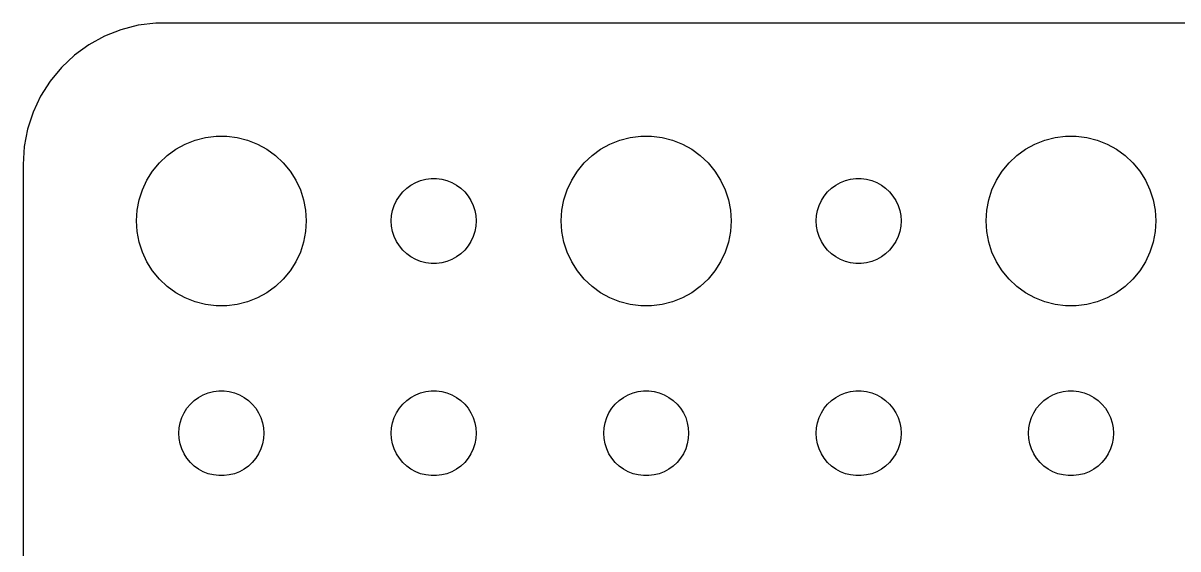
# Model space of a CAD drawing. Header units: metres. Extents: x -82 to 82, y -82 to 82.
# Drawn here: x -82 to -41.23, y 63.42 to 81.99 of the extents above; entities that cross this region are included whole.
import ezdxf

# ---------------------------------------------------------------- set-up
doc = ezdxf.new("R2010")
doc.units = ezdxf.units.M

msp = doc.modelspace()

# ---------------------------------------------------------------- linework, layer by layer
for p, q in [((-77.3139, 81.9901), (-77.9369, 81.9114)), ((77.3139, 81.9901), (-77.3139, 81.9901)), ((-78.5451, 81.7553), (-79.1289, 81.5241)), ((-77.9369, 81.9114), (-78.5451, 81.7553)), ((-79.6791, 81.2216), (-80.1871, 80.8526)), ((-79.1289, 81.5241), (-79.6791, 81.2216)), ((-80.1871, 80.8526), (-80.6448, 80.4227)), ((-80.6448, 80.4227), (-81.0451, 79.9389)), ((-81.0451, 79.9389), (-81.3815, 79.4088)), ((-81.3815, 79.4088), (-81.6489, 78.8406)), ((-81.6489, 78.8406), (-81.8429, 78.2434)), ((-81.8429, 78.2434), (-81.9606, 77.6267)), ((-75.927, 77.8532), (-75.5621, 77.9469)), ((-75.5621, 77.9469), (-75.1884, 77.9941)), ((-75.1884, 77.9941), (-74.8116, 77.9941)), ((-74.8116, 77.9941), (-74.4379, 77.9469)), ((-74.4379, 77.9469), (-74.073, 77.8532)), ((-60.927, 77.8532), (-60.5621, 77.9469)), ((-60.5621, 77.9469), (-60.1884, 77.9941)), ((-60.1884, 77.9941), (-59.8116, 77.9941)), ((-59.8116, 77.9941), (-59.4379, 77.9469)), ((-59.4379, 77.9469), (-59.0729, 77.8532)), ((-45.927, 77.8532), (-45.5621, 77.9469)), ((-45.5621, 77.9469), (-45.1884, 77.9941)), ((-45.1884, 77.9941), (-44.8116, 77.9941)), ((-44.8116, 77.9941), (-44.4379, 77.9469)), ((-44.4379, 77.9469), (-44.0729, 77.8532)), ((-81.9606, 77.6267), (-82, 77)), ((-76.9123, 77.3115), (-76.6075, 77.533)), ((-76.6075, 77.533), (-76.2773, 77.7145)), ((-76.2773, 77.7145), (-75.927, 77.8532)), ((-74.073, 77.8532), (-73.7227, 77.7145)), ((-73.7227, 77.7145), (-73.3925, 77.533)), ((-73.3925, 77.533), (-73.0877, 77.3115)), ((-61.9123, 77.3115), (-61.6075, 77.533)), ((-61.6075, 77.533), (-61.2773, 77.7145)), ((-61.2773, 77.7145), (-60.927, 77.8532)), ((-59.0729, 77.8532), (-58.7227, 77.7145)), ((-58.7227, 77.7145), (-58.3925, 77.533)), ((-58.3925, 77.533), (-58.0877, 77.3115)), ((-46.9123, 77.3115), (-46.6075, 77.533)), ((-46.6075, 77.533), (-46.2773, 77.7145)), ((-46.2773, 77.7145), (-45.927, 77.8532)), ((-44.0729, 77.8532), (-43.7227, 77.7145)), ((-43.7227, 77.7145), (-43.3925, 77.533)), ((-43.3925, 77.533), (-43.0877, 77.3115)), ((-77.1869, 77.0536), (-76.9123, 77.3115)), ((-73.0877, 77.3115), (-72.8131, 77.0536)), ((-62.1869, 77.0536), (-61.9123, 77.3115)), ((-58.0877, 77.3115), (-57.8131, 77.0536)), ((-47.1869, 77.0536), (-46.9123, 77.3115)), ((-43.0877, 77.3115), (-42.8131, 77.0536)), ((-82, 77), (-82, -77)), ((-77.6289, 76.4453), (-77.427, 76.7634)), ((-77.427, 76.7634), (-77.1869, 77.0536)), ((-72.8131, 77.0536), (-72.573, 76.7634)), ((-72.573, 76.7634), (-72.3711, 76.4453)), ((-62.6289, 76.4453), (-62.427, 76.7634)), ((-62.427, 76.7634), (-62.1869, 77.0536)), ((-57.8131, 77.0536), (-57.5729, 76.7634)), ((-57.5729, 76.7634), (-57.3711, 76.4453)), ((-47.6289, 76.4453), (-47.427, 76.7634)), ((-47.427, 76.7634), (-47.1869, 77.0536)), ((-42.8131, 77.0536), (-42.5729, 76.7634)), ((-42.5729, 76.7634), (-42.3711, 76.4453)), ((-77.7893, 76.1044), (-77.6289, 76.4453)), ((-72.3711, 76.4453), (-72.2107, 76.1044)), ((-68.4561, 76.1558), (-68.3037, 76.2665)), ((-68.3037, 76.2665), (-68.1387, 76.3572)), ((-68.1387, 76.3572), (-67.9635, 76.4266)), ((-67.9635, 76.4266), (-67.7811, 76.4734)), ((-67.7811, 76.4734), (-67.5942, 76.497)), ((-67.5942, 76.497), (-67.4058, 76.497)), ((-67.4058, 76.497), (-67.2189, 76.4734)), ((-67.2189, 76.4734), (-67.0365, 76.4266)), ((-67.0365, 76.4266), (-66.8613, 76.3572)), ((-66.8613, 76.3572), (-66.6963, 76.2665)), ((-66.6963, 76.2665), (-66.5439, 76.1558)), ((-62.7893, 76.1044), (-62.6289, 76.4453)), ((-57.3711, 76.4453), (-57.2107, 76.1044)), ((-53.4561, 76.1558), (-53.3037, 76.2665)), ((-53.3037, 76.2665), (-53.1387, 76.3572)), ((-53.1387, 76.3572), (-52.9635, 76.4266)), ((-52.9635, 76.4266), (-52.7811, 76.4734)), ((-52.7811, 76.4734), (-52.5942, 76.497)), ((-52.5942, 76.497), (-52.4058, 76.497)), ((-52.4058, 76.497), (-52.2189, 76.4734)), ((-52.2189, 76.4734), (-52.0365, 76.4266)), ((-52.0365, 76.4266), (-51.8613, 76.3572)), ((-51.8613, 76.3572), (-51.6963, 76.2665)), ((-51.6963, 76.2665), (-51.5439, 76.1558)), ((-47.7893, 76.1044), (-47.6289, 76.4453)), ((-42.3711, 76.4453), (-42.2107, 76.1044)), ((-77.9057, 75.7461), (-77.7893, 76.1044)), ((-72.2107, 76.1044), (-72.0943, 75.7461)), ((-68.8145, 75.7226), (-68.7135, 75.8817)), ((-68.7135, 75.8817), (-68.5934, 76.0268)), ((-68.5934, 76.0268), (-68.4561, 76.1558)), ((-66.5439, 76.1558), (-66.4065, 76.0268)), ((-66.4065, 76.0268), (-66.2865, 75.8817)), ((-66.2865, 75.8817), (-66.1855, 75.7226)), ((-62.9057, 75.7461), (-62.7893, 76.1044)), ((-57.2107, 76.1044), (-57.0942, 75.7461)), ((-53.8145, 75.7226), (-53.7135, 75.8817)), ((-53.7135, 75.8817), (-53.5934, 76.0268)), ((-53.5934, 76.0268), (-53.4561, 76.1558)), ((-51.5439, 76.1558), (-51.4065, 76.0268)), ((-51.4065, 76.0268), (-51.2865, 75.8817)), ((-51.2865, 75.8817), (-51.1855, 75.7226)), ((-47.9057, 75.7461), (-47.7893, 76.1044)), ((-42.2107, 76.1044), (-42.0942, 75.7461)), ((-77.9763, 75.376), (-77.9057, 75.7461)), ((-72.0943, 75.7461), (-72.0237, 75.376)), ((-68.9529, 75.373), (-68.8947, 75.5522)), ((-68.8947, 75.5522), (-68.8145, 75.7226)), ((-66.1855, 75.7226), (-66.1053, 75.5522)), ((-66.1053, 75.5522), (-66.0471, 75.373)), ((-62.9763, 75.376), (-62.9057, 75.7461)), ((-57.0942, 75.7461), (-57.0237, 75.376)), ((-53.9529, 75.373), (-53.8947, 75.5522)), ((-53.8947, 75.5522), (-53.8145, 75.7226)), ((-51.1855, 75.7226), (-51.1053, 75.5522)), ((-51.1053, 75.5522), (-51.0471, 75.373)), ((-47.9763, 75.376), (-47.9057, 75.7461)), ((-42.0942, 75.7461), (-42.0237, 75.376)), ((-78, 75), (-77.9763, 75.376)), ((-72.0237, 75.376), (-72, 75)), ((-69, 75), (-68.9882, 75.188)), ((-68.9882, 75.188), (-68.9529, 75.373)), ((-66.0471, 75.373), (-66.0118, 75.188)), ((-66.0118, 75.188), (-66, 75)), ((-63, 75), (-62.9763, 75.376)), ((-57.0237, 75.376), (-57, 75)), ((-54, 75), (-53.9882, 75.188)), ((-53.9882, 75.188), (-53.9529, 75.373)), ((-51.0471, 75.373), (-51.0118, 75.188)), ((-51.0118, 75.188), (-51, 75)), ((-48, 75), (-47.9763, 75.376)), ((-42.0237, 75.376), (-42, 75)), ((-77.9763, 74.624), (-78, 75)), ((-77.9057, 74.2539), (-77.9763, 74.624)), ((-72.0237, 74.624), (-72.0943, 74.2539)), ((-72, 75), (-72.0237, 74.624)), ((-68.9882, 74.812), (-69, 75)), ((-68.9529, 74.627), (-68.9882, 74.812)), ((-68.8947, 74.4478), (-68.9529, 74.627)), ((-66.0471, 74.627), (-66.1053, 74.4478)), ((-66.0118, 74.812), (-66.0471, 74.627)), ((-66, 75), (-66.0118, 74.812)), ((-62.9763, 74.624), (-63, 75)), ((-62.9057, 74.2539), (-62.9763, 74.624)), ((-57.0237, 74.624), (-57.0942, 74.2539)), ((-57, 75), (-57.0237, 74.624)), ((-53.9882, 74.812), (-54, 75)), ((-53.9529, 74.627), (-53.9882, 74.812)), ((-53.8947, 74.4478), (-53.9529, 74.627)), ((-51.0471, 74.627), (-51.1053, 74.4478)), ((-51.0118, 74.812), (-51.0471, 74.627)), ((-51, 75), (-51.0118, 74.812)), ((-47.9763, 74.624), (-48, 75)), ((-47.9057, 74.2539), (-47.9763, 74.624)), ((-42.0237, 74.624), (-42.0942, 74.2539)), ((-42, 75), (-42.0237, 74.624)), ((-77.7893, 73.8956), (-77.9057, 74.2539)), ((-72.0943, 74.2539), (-72.2107, 73.8956)), ((-68.8145, 74.2774), (-68.8947, 74.4478)), ((-68.7135, 74.1183), (-68.8145, 74.2774)), ((-66.1855, 74.2774), (-66.2865, 74.1183)), ((-66.1053, 74.4478), (-66.1855, 74.2774)), ((-62.7893, 73.8956), (-62.9057, 74.2539)), ((-57.0942, 74.2539), (-57.2107, 73.8956)), ((-53.8145, 74.2774), (-53.8947, 74.4478)), ((-53.7135, 74.1183), (-53.8145, 74.2774)), ((-51.1855, 74.2774), (-51.2865, 74.1183)), ((-51.1053, 74.4478), (-51.1855, 74.2774)), ((-47.7893, 73.8956), (-47.9057, 74.2539)), ((-42.0942, 74.2539), (-42.2107, 73.8956)), ((-77.6289, 73.5547), (-77.7893, 73.8956)), ((-72.2107, 73.8956), (-72.3711, 73.5547)), ((-68.5934, 73.9732), (-68.7135, 74.1183)), ((-68.4561, 73.8442), (-68.5934, 73.9732)), ((-68.3037, 73.7335), (-68.4561, 73.8442)), ((-66.5439, 73.8442), (-66.6963, 73.7335)), ((-66.4065, 73.9732), (-66.5439, 73.8442)), ((-66.2865, 74.1183), (-66.4065, 73.9732)), ((-62.6289, 73.5547), (-62.7893, 73.8956)), ((-57.2107, 73.8956), (-57.3711, 73.5547)), ((-53.5934, 73.9732), (-53.7135, 74.1183)), ((-53.4561, 73.8442), (-53.5934, 73.9732)), ((-53.3037, 73.7335), (-53.4561, 73.8442)), ((-51.5439, 73.8442), (-51.6963, 73.7335)), ((-51.4065, 73.9732), (-51.5439, 73.8442)), ((-51.2865, 74.1183), (-51.4065, 73.9732)), ((-47.6289, 73.5547), (-47.7893, 73.8956)), ((-42.2107, 73.8956), (-42.3711, 73.5547)), ((-77.427, 73.2366), (-77.6289, 73.5547)), ((-72.3711, 73.5547), (-72.573, 73.2366)), ((-68.1387, 73.6428), (-68.3037, 73.7335)), ((-67.9635, 73.5734), (-68.1387, 73.6428)), ((-67.7811, 73.5266), (-67.9635, 73.5734)), ((-67.5942, 73.503), (-67.7811, 73.5266)), ((-67.4058, 73.503), (-67.5942, 73.503)), ((-67.2189, 73.5266), (-67.4058, 73.503)), ((-67.0365, 73.5734), (-67.2189, 73.5266)), ((-66.8613, 73.6428), (-67.0365, 73.5734)), ((-66.6963, 73.7335), (-66.8613, 73.6428)), ((-62.427, 73.2366), (-62.6289, 73.5547)), ((-57.3711, 73.5547), (-57.5729, 73.2366)), ((-53.1387, 73.6428), (-53.3037, 73.7335)), ((-52.9635, 73.5734), (-53.1387, 73.6428)), ((-52.7811, 73.5266), (-52.9635, 73.5734)), ((-52.5942, 73.503), (-52.7811, 73.5266)), ((-52.4058, 73.503), (-52.5942, 73.503)), ((-52.2189, 73.5266), (-52.4058, 73.503)), ((-52.0365, 73.5734), (-52.2189, 73.5266)), ((-51.8613, 73.6428), (-52.0365, 73.5734)), ((-51.6963, 73.7335), (-51.8613, 73.6428)), ((-47.427, 73.2366), (-47.6289, 73.5547)), ((-42.3711, 73.5547), (-42.5729, 73.2366)), ((-77.1869, 72.9464), (-77.427, 73.2366)), ((-72.573, 73.2366), (-72.8131, 72.9464)), ((-62.1869, 72.9464), (-62.427, 73.2366)), ((-57.5729, 73.2366), (-57.8131, 72.9464)), ((-47.1869, 72.9464), (-47.427, 73.2366)), ((-42.5729, 73.2366), (-42.8131, 72.9464)), ((-76.9123, 72.6885), (-77.1869, 72.9464)), ((-76.6075, 72.467), (-76.9123, 72.6885)), ((-73.0877, 72.6885), (-73.3925, 72.467)), ((-72.8131, 72.9464), (-73.0877, 72.6885)), ((-61.9123, 72.6885), (-62.1869, 72.9464)), ((-61.6075, 72.467), (-61.9123, 72.6885)), ((-58.0877, 72.6885), (-58.3925, 72.467)), ((-57.8131, 72.9464), (-58.0877, 72.6885)), ((-46.9123, 72.6885), (-47.1869, 72.9464)), ((-46.6075, 72.467), (-46.9123, 72.6885)), ((-43.0877, 72.6885), (-43.3925, 72.467)), ((-42.8131, 72.9464), (-43.0877, 72.6885)), ((-76.2773, 72.2855), (-76.6075, 72.467)), ((-75.927, 72.1468), (-76.2773, 72.2855)), ((-73.7227, 72.2855), (-74.073, 72.1468)), ((-73.3925, 72.467), (-73.7227, 72.2855)), ((-61.2773, 72.2855), (-61.6075, 72.467)), ((-60.927, 72.1468), (-61.2773, 72.2855)), ((-58.7227, 72.2855), (-59.0729, 72.1468)), ((-58.3925, 72.467), (-58.7227, 72.2855)), ((-46.2773, 72.2855), (-46.6075, 72.467)), ((-45.927, 72.1468), (-46.2773, 72.2855)), ((-43.7227, 72.2855), (-44.0729, 72.1468)), ((-43.3925, 72.467), (-43.7227, 72.2855)), ((-75.5621, 72.0531), (-75.927, 72.1468)), ((-75.1884, 72.0059), (-75.5621, 72.0531)), ((-74.8116, 72.0059), (-75.1884, 72.0059)), ((-74.4379, 72.0531), (-74.8116, 72.0059)), ((-74.073, 72.1468), (-74.4379, 72.0531)), ((-60.5621, 72.0531), (-60.927, 72.1468)), ((-60.1884, 72.0059), (-60.5621, 72.0531)), ((-59.8116, 72.0059), (-60.1884, 72.0059)), ((-59.4379, 72.0531), (-59.8116, 72.0059)), ((-59.0729, 72.1468), (-59.4379, 72.0531)), ((-45.5621, 72.0531), (-45.927, 72.1468)), ((-45.1884, 72.0059), (-45.5621, 72.0531)), ((-44.8116, 72.0059), (-45.1884, 72.0059)), ((-44.4379, 72.0531), (-44.8116, 72.0059)), ((-44.0729, 72.1468), (-44.4379, 72.0531)), ((-75.6387, 68.8572), (-75.4635, 68.9266)), ((-75.4635, 68.9266), (-75.2811, 68.9734)), ((-75.2811, 68.9734), (-75.0942, 68.997)), ((-75.0942, 68.997), (-74.9058, 68.997)), ((-74.9058, 68.997), (-74.7189, 68.9734)), ((-74.7189, 68.9734), (-74.5365, 68.9266)), ((-74.5365, 68.9266), (-74.3613, 68.8572)), ((-68.1387, 68.8572), (-67.9635, 68.9266)), ((-67.9635, 68.9266), (-67.7811, 68.9734)), ((-67.7811, 68.9734), (-67.5942, 68.997)), ((-67.5942, 68.997), (-67.4058, 68.997)), ((-67.4058, 68.997), (-67.2189, 68.9734)), ((-67.2189, 68.9734), (-67.0365, 68.9266)), ((-67.0365, 68.9266), (-66.8613, 68.8572)), ((-60.6387, 68.8572), (-60.4635, 68.9266)), ((-60.4635, 68.9266), (-60.2811, 68.9734)), ((-60.2811, 68.9734), (-60.0942, 68.997)), ((-60.0942, 68.997), (-59.9058, 68.997)), ((-59.9058, 68.997), (-59.7189, 68.9734)), ((-59.7189, 68.9734), (-59.5365, 68.9266)), ((-59.5365, 68.9266), (-59.3613, 68.8572)), ((-53.1387, 68.8572), (-52.9635, 68.9266)), ((-52.9635, 68.9266), (-52.7811, 68.9734)), ((-52.7811, 68.9734), (-52.5942, 68.997)), ((-52.5942, 68.997), (-52.4058, 68.997)), ((-52.4058, 68.997), (-52.2189, 68.9734)), ((-52.2189, 68.9734), (-52.0365, 68.9266)), ((-52.0365, 68.9266), (-51.8613, 68.8572)), ((-45.6387, 68.8572), (-45.4635, 68.9266)), ((-45.4635, 68.9266), (-45.2811, 68.9734)), ((-45.2811, 68.9734), (-45.0942, 68.997)), ((-45.0942, 68.997), (-44.9058, 68.997)), ((-44.9058, 68.997), (-44.7189, 68.9734)), ((-44.7189, 68.9734), (-44.5365, 68.9266)), ((-44.5365, 68.9266), (-44.3613, 68.8572)), ((-76.2135, 68.3817), (-76.0934, 68.5268)), ((-76.0934, 68.5268), (-75.9561, 68.6558)), ((-75.9561, 68.6558), (-75.8037, 68.7665)), ((-75.8037, 68.7665), (-75.6387, 68.8572)), ((-74.3613, 68.8572), (-74.1963, 68.7665)), ((-74.1963, 68.7665), (-74.0439, 68.6558)), ((-74.0439, 68.6558), (-73.9065, 68.5268)), ((-73.9065, 68.5268), (-73.7865, 68.3817)), ((-68.7135, 68.3817), (-68.5934, 68.5268)), ((-68.5934, 68.5268), (-68.4561, 68.6558)), ((-68.4561, 68.6558), (-68.3037, 68.7665)), ((-68.3037, 68.7665), (-68.1387, 68.8572)), ((-66.8613, 68.8572), (-66.6963, 68.7665)), ((-66.6963, 68.7665), (-66.5439, 68.6558)), ((-66.5439, 68.6558), (-66.4065, 68.5268)), ((-66.4065, 68.5268), (-66.2865, 68.3817)), ((-61.2135, 68.3817), (-61.0934, 68.5268)), ((-61.0934, 68.5268), (-60.9561, 68.6558)), ((-60.9561, 68.6558), (-60.8037, 68.7665)), ((-60.8037, 68.7665), (-60.6387, 68.8572)), ((-59.3613, 68.8572), (-59.1963, 68.7665)), ((-59.1963, 68.7665), (-59.0439, 68.6558)), ((-59.0439, 68.6558), (-58.9065, 68.5268)), ((-58.9065, 68.5268), (-58.7865, 68.3817)), ((-53.7135, 68.3817), (-53.5934, 68.5268)), ((-53.5934, 68.5268), (-53.4561, 68.6558)), ((-53.4561, 68.6558), (-53.3037, 68.7665)), ((-53.3037, 68.7665), (-53.1387, 68.8572)), ((-51.8613, 68.8572), (-51.6963, 68.7665)), ((-51.6963, 68.7665), (-51.5439, 68.6558)), ((-51.5439, 68.6558), (-51.4065, 68.5268)), ((-51.4065, 68.5268), (-51.2865, 68.3817)), ((-46.2135, 68.3817), (-46.0934, 68.5268)), ((-46.0934, 68.5268), (-45.9561, 68.6558)), ((-45.9561, 68.6558), (-45.8037, 68.7665)), ((-45.8037, 68.7665), (-45.6387, 68.8572)), ((-44.3613, 68.8572), (-44.1963, 68.7665)), ((-44.1963, 68.7665), (-44.0439, 68.6558)), ((-44.0439, 68.6558), (-43.9065, 68.5268)), ((-43.9065, 68.5268), (-43.7865, 68.3817)), ((-76.3947, 68.0522), (-76.3145, 68.2226)), ((-76.3145, 68.2226), (-76.2135, 68.3817)), ((-73.7865, 68.3817), (-73.6855, 68.2226)), ((-73.6855, 68.2226), (-73.6053, 68.0522)), ((-68.8947, 68.0522), (-68.8145, 68.2226)), ((-68.8145, 68.2226), (-68.7135, 68.3817)), ((-66.2865, 68.3817), (-66.1855, 68.2226)), ((-66.1855, 68.2226), (-66.1053, 68.0522)), ((-61.3947, 68.0522), (-61.3145, 68.2226)), ((-61.3145, 68.2226), (-61.2135, 68.3817)), ((-58.7865, 68.3817), (-58.6855, 68.2226)), ((-58.6855, 68.2226), (-58.6053, 68.0522)), ((-53.8947, 68.0522), (-53.8145, 68.2226)), ((-53.8145, 68.2226), (-53.7135, 68.3817)), ((-51.2865, 68.3817), (-51.1855, 68.2226)), ((-51.1855, 68.2226), (-51.1053, 68.0522)), ((-46.3947, 68.0522), (-46.3145, 68.2226)), ((-46.3145, 68.2226), (-46.2135, 68.3817)), ((-43.7865, 68.3817), (-43.6855, 68.2226)), ((-43.6855, 68.2226), (-43.6053, 68.0522)), ((-76.5, 67.5), (-76.4882, 67.688)), ((-76.4882, 67.688), (-76.4529, 67.873)), ((-76.4529, 67.873), (-76.3947, 68.0522)), ((-73.6053, 68.0522), (-73.5471, 67.873)), ((-73.5471, 67.873), (-73.5118, 67.688)), ((-73.5118, 67.688), (-73.5, 67.5)), ((-69, 67.5), (-68.9882, 67.688)), ((-68.9882, 67.688), (-68.9529, 67.873)), ((-68.9529, 67.873), (-68.8947, 68.0522)), ((-66.1053, 68.0522), (-66.0471, 67.873)), ((-66.0471, 67.873), (-66.0118, 67.688)), ((-66.0118, 67.688), (-66, 67.5)), ((-61.5, 67.5), (-61.4882, 67.688)), ((-61.4882, 67.688), (-61.4529, 67.873)), ((-61.4529, 67.873), (-61.3947, 68.0522)), ((-58.6053, 68.0522), (-58.5471, 67.873)), ((-58.5471, 67.873), (-58.5118, 67.688)), ((-58.5118, 67.688), (-58.5, 67.5)), ((-54, 67.5), (-53.9882, 67.688)), ((-53.9882, 67.688), (-53.9529, 67.873)), ((-53.9529, 67.873), (-53.8947, 68.0522)), ((-51.1053, 68.0522), (-51.0471, 67.873)), ((-51.0471, 67.873), (-51.0118, 67.688)), ((-51.0118, 67.688), (-51, 67.5)), ((-46.5, 67.5), (-46.4882, 67.688)), ((-46.4882, 67.688), (-46.4529, 67.873)), ((-46.4529, 67.873), (-46.3947, 68.0522)), ((-43.6053, 68.0522), (-43.5471, 67.873)), ((-43.5471, 67.873), (-43.5118, 67.688)), ((-43.5118, 67.688), (-43.5, 67.5)), ((-76.4882, 67.312), (-76.5, 67.5)), ((-76.4529, 67.127), (-76.4882, 67.312)), ((-73.5118, 67.312), (-73.5471, 67.127)), ((-73.5, 67.5), (-73.5118, 67.312)), ((-68.9882, 67.312), (-69, 67.5)), ((-68.9529, 67.127), (-68.9882, 67.312)), ((-66.0118, 67.312), (-66.0471, 67.127)), ((-66, 67.5), (-66.0118, 67.312)), ((-61.4882, 67.312), (-61.5, 67.5)), ((-61.4529, 67.127), (-61.4882, 67.312)), ((-58.5118, 67.312), (-58.5471, 67.127)), ((-58.5, 67.5), (-58.5118, 67.312)), ((-53.9882, 67.312), (-54, 67.5)), ((-53.9529, 67.127), (-53.9882, 67.312)), ((-51.0118, 67.312), (-51.0471, 67.127)), ((-51, 67.5), (-51.0118, 67.312)), ((-46.4882, 67.312), (-46.5, 67.5)), ((-46.4529, 67.127), (-46.4882, 67.312)), ((-43.5118, 67.312), (-43.5471, 67.127)), ((-43.5, 67.5), (-43.5118, 67.312)), ((-76.3947, 66.9478), (-76.4529, 67.127)), ((-76.3145, 66.7774), (-76.3947, 66.9478)), ((-73.6053, 66.9478), (-73.6855, 66.7774)), ((-73.5471, 67.127), (-73.6053, 66.9478)), ((-68.8947, 66.9478), (-68.9529, 67.127)), ((-68.8145, 66.7774), (-68.8947, 66.9478)), ((-66.1053, 66.9478), (-66.1855, 66.7774)), ((-66.0471, 67.127), (-66.1053, 66.9478)), ((-61.3947, 66.9478), (-61.4529, 67.127)), ((-61.3145, 66.7774), (-61.3947, 66.9478)), ((-58.6053, 66.9478), (-58.6855, 66.7774)), ((-58.5471, 67.127), (-58.6053, 66.9478)), ((-53.8947, 66.9478), (-53.9529, 67.127)), ((-53.8145, 66.7774), (-53.8947, 66.9478)), ((-51.1053, 66.9478), (-51.1855, 66.7774)), ((-51.0471, 67.127), (-51.1053, 66.9478)), ((-46.3947, 66.9478), (-46.4529, 67.127)), ((-46.3145, 66.7774), (-46.3947, 66.9478)), ((-43.6053, 66.9478), (-43.6855, 66.7774)), ((-43.5471, 67.127), (-43.6053, 66.9478)), ((-76.2135, 66.6183), (-76.3145, 66.7774)), ((-76.0934, 66.4732), (-76.2135, 66.6183)), ((-75.9561, 66.3442), (-76.0934, 66.4732)), ((-73.9065, 66.4732), (-74.0439, 66.3442)), ((-73.7865, 66.6183), (-73.9065, 66.4732)), ((-73.6855, 66.7774), (-73.7865, 66.6183)), ((-68.7135, 66.6183), (-68.8145, 66.7774)), ((-68.5934, 66.4732), (-68.7135, 66.6183)), ((-68.4561, 66.3442), (-68.5934, 66.4732)), ((-66.4065, 66.4732), (-66.5439, 66.3442)), ((-66.2865, 66.6183), (-66.4065, 66.4732)), ((-66.1855, 66.7774), (-66.2865, 66.6183)), ((-61.2135, 66.6183), (-61.3145, 66.7774)), ((-61.0934, 66.4732), (-61.2135, 66.6183)), ((-60.9561, 66.3442), (-61.0934, 66.4732)), ((-58.9065, 66.4732), (-59.0439, 66.3442)), ((-58.7865, 66.6183), (-58.9065, 66.4732)), ((-58.6855, 66.7774), (-58.7865, 66.6183)), ((-53.7135, 66.6183), (-53.8145, 66.7774)), ((-53.5934, 66.4732), (-53.7135, 66.6183)), ((-53.4561, 66.3442), (-53.5934, 66.4732)), ((-51.4065, 66.4732), (-51.5439, 66.3442)), ((-51.2865, 66.6183), (-51.4065, 66.4732)), ((-51.1855, 66.7774), (-51.2865, 66.6183)), ((-46.2135, 66.6183), (-46.3145, 66.7774)), ((-46.0934, 66.4732), (-46.2135, 66.6183)), ((-45.9561, 66.3442), (-46.0934, 66.4732)), ((-43.9065, 66.4732), (-44.0439, 66.3442)), ((-43.7865, 66.6183), (-43.9065, 66.4732)), ((-43.6855, 66.7774), (-43.7865, 66.6183)), ((-75.8037, 66.2335), (-75.9561, 66.3442)), ((-75.6387, 66.1428), (-75.8037, 66.2335)), ((-75.4635, 66.0734), (-75.6387, 66.1428)), ((-75.2811, 66.0266), (-75.4635, 66.0734)), ((-74.5365, 66.0734), (-74.7189, 66.0266)), ((-74.3613, 66.1428), (-74.5365, 66.0734)), ((-74.1963, 66.2335), (-74.3613, 66.1428)), ((-74.0439, 66.3442), (-74.1963, 66.2335)), ((-68.3037, 66.2335), (-68.4561, 66.3442)), ((-68.1387, 66.1428), (-68.3037, 66.2335)), ((-67.9635, 66.0734), (-68.1387, 66.1428)), ((-67.7811, 66.0266), (-67.9635, 66.0734)), ((-67.0365, 66.0734), (-67.2189, 66.0266)), ((-66.8613, 66.1428), (-67.0365, 66.0734)), ((-66.6963, 66.2335), (-66.8613, 66.1428)), ((-66.5439, 66.3442), (-66.6963, 66.2335)), ((-60.8037, 66.2335), (-60.9561, 66.3442)), ((-60.6387, 66.1428), (-60.8037, 66.2335)), ((-60.4635, 66.0734), (-60.6387, 66.1428)), ((-60.2811, 66.0266), (-60.4635, 66.0734)), ((-59.5365, 66.0734), (-59.7189, 66.0266)), ((-59.3613, 66.1428), (-59.5365, 66.0734)), ((-59.1963, 66.2335), (-59.3613, 66.1428)), ((-59.0439, 66.3442), (-59.1963, 66.2335)), ((-53.3037, 66.2335), (-53.4561, 66.3442)), ((-53.1387, 66.1428), (-53.3037, 66.2335)), ((-52.9635, 66.0734), (-53.1387, 66.1428)), ((-52.7811, 66.0266), (-52.9635, 66.0734)), ((-52.0365, 66.0734), (-52.2189, 66.0266)), ((-51.8613, 66.1428), (-52.0365, 66.0734)), ((-51.6963, 66.2335), (-51.8613, 66.1428)), ((-51.5439, 66.3442), (-51.6963, 66.2335)), ((-45.8037, 66.2335), (-45.9561, 66.3442)), ((-45.6387, 66.1428), (-45.8037, 66.2335)), ((-45.4635, 66.0734), (-45.6387, 66.1428)), ((-45.2811, 66.0266), (-45.4635, 66.0734)), ((-44.5365, 66.0734), (-44.7189, 66.0266)), ((-44.3613, 66.1428), (-44.5365, 66.0734)), ((-44.1963, 66.2335), (-44.3613, 66.1428)), ((-44.0439, 66.3442), (-44.1963, 66.2335)), ((-75.0942, 66.003), (-75.2811, 66.0266)), ((-74.9058, 66.003), (-75.0942, 66.003)), ((-74.7189, 66.0266), (-74.9058, 66.003)), ((-67.5942, 66.003), (-67.7811, 66.0266)), ((-67.4058, 66.003), (-67.5942, 66.003)), ((-67.2189, 66.0266), (-67.4058, 66.003)), ((-60.0942, 66.003), (-60.2811, 66.0266)), ((-59.9058, 66.003), (-60.0942, 66.003)), ((-59.7189, 66.0266), (-59.9058, 66.003)), ((-52.5942, 66.003), (-52.7811, 66.0266)), ((-52.4058, 66.003), (-52.5942, 66.003)), ((-52.2189, 66.0266), (-52.4058, 66.003)), ((-45.0942, 66.003), (-45.2811, 66.0266)), ((-44.9058, 66.003), (-45.0942, 66.003)), ((-44.7189, 66.0266), (-44.9058, 66.003))]:
    msp.add_line(p, q)

doc.saveas('drawing.dxf')
